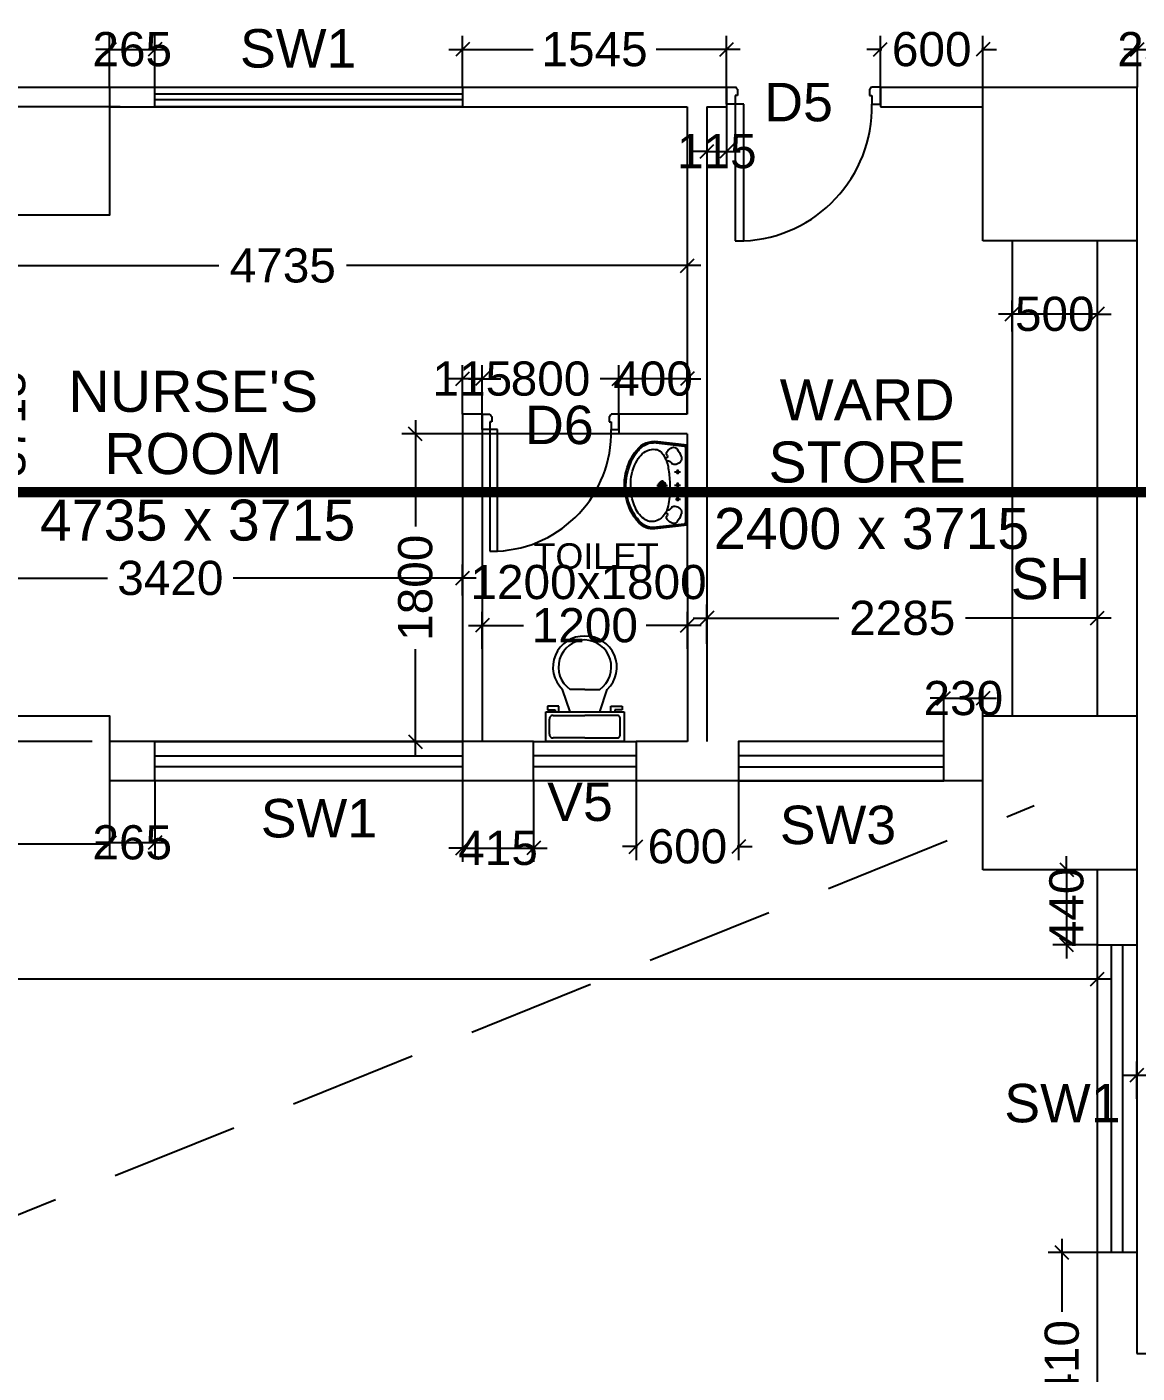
# Model space of a CAD drawing. Extents: x 7620542 to 7843793, y -6476226 to -6093835.
# Drawn here: x 7738926 to 7745423, y -6436884 to -6429007 of the extents above; entities that cross this region are included whole.
import ezdxf
from ezdxf.enums import TextEntityAlignment as Align

# ---------------------------------------------------------------- set-up
doc = ezdxf.new("R2010")
doc.units = 0
doc.header["$LTSCALE"] = 600
doc.header["$MEASUREMENT"] = 0
doc.header["$PDMODE"] = 35
doc.linetypes.add('DASHED', pattern=[0.75, 0.5, -0.25])
doc.linetypes.add('HIDDEN2', pattern=[0.1875, 0.125, -0.0625])
doc.layers.get('0').update_dxf_attribs({"linetype": 'CONTINUOUS'})
doc.layers.get('Defpoints').update_dxf_attribs({"linetype": 'CONTINUOUS'})
for name, color, linetype in [('DOOR', 32, 'CONTINUOUS'), ('Duct', 8, 'CONTINUOUS'), ('joinery', 7, 'CONTINUOUS'), ('LA-column', 3, 'CONTINUOUS'), ('Room Dim', 1, 'CONTINUOUS'), ('Sections', 10, 'CONTINUOUS'), ('Shleves', 7, 'CONTINUOUS'), ('TEXT', 6, 'CONTINUOUS'), ('Toi-Euip', 8, 'CONTINUOUS'), ('toi-fix', 46, 'CONTINUOUS'), ('Walls', 7, 'CONTINUOUS'), ('WIN', 151, 'CONTINUOUS'), ('Working Dim', 5, 'CONTINUOUS')]:
    doc.layers.add(name, color=color, linetype=linetype)
doc.styles.add('ari', font='arial.ttf')
doc.styles.add('ARIAL', font='arial.ttf')
doc.dimstyles.new('int. dim', dxfattribs={"dimtxt": 450, "dimasz": 80, "dimexe": 80, "dimexo": 0, "dimgap": 70, "dimtad": 0, "dimdec": 0, "dimzin": 12, "dimdsep": 46, "dimtxsty": 'ari', "dimblk": 'OBLIQUE', "dimcen": 2, "dimdle": 80, "dimclrd": 256, "dimclre": 256, "dimclrt": 6, "dimadec": 0, "dimazin": 0, "dimtfac": 1, "dimtdec": 0, "dimtix": 1, "dimtmove": 2, "dimatfit": 3, "dimfxl": 1, "dimtolj": 1, "dimtzin": 0, "dimlwd": -1, "dimlwe": -1, "dimarcsym": 0})

# ---------------------------------------------------------------- blocks, each defined once
blk = doc.blocks.new('1000')
at = {"layer": 'DOOR'}
for p, q in [((0, -100), (0, 0)), ((0, 0), (49.7, 0)), ((49.7, 0), (49.7, -2.2)), ((63.2, -49.5), (49.7, -49.5)), ((49.7, -49.5), (49.7, -100)), ((63.2, -13.5), (61, -13.5)), ((63.2, -13.5), (63.2, -49.5)), ((836.8, -13.5), (836.8, -49.5)), ((836.8, -13.5), (839, -13.5)), ((836.8, -49.5), (850.3, -49.5)), ((850.3, 0), (850.3, -2.2)), ((900, 0), (850.3, 0)), ((850.3, -49.5), (850.3, -100)), ((900, -100), (900, 0)), ((49.7, -100), (0, -100)), ((49.7, -100), (49.7, -900.6)), ((100.2, -100), (49.7, -100)), ((100.2, -900.6), (100.2, -100)), ((850.3, -100), (900, -100)), ((49.7, -900.6), (100.2, -900.6))]:
    blk.add_line(p, q, dxfattribs=at)
for centre, major_axis, start_param, end_param in [((49.7, -13.5), (-7.95, 7.95), 3.926991, 5.497787), ((850.3, -13.5), (7.95, 7.95), 0.785398, 2.356194)]:
    blk.add_ellipse(centre, major_axis=major_axis, ratio=1, start_param=start_param, end_param=end_param, dxfattribs=at)
at = {"layer": 'DOOR', "color": 145}
blk.add_ellipse((64.3, -115.3), major_axis=(-519.7, 589.8), ratio=1, start_param=2.464943, end_param=4.009476, dxfattribs=at)
blk = doc.blocks.new('_Oblique')
at = {"color": 0, "linetype": 'ByBlock', "lineweight": -2}
blk.add_line((-0.5, -0.5), (0.5, 0.5), dxfattribs=at)
blk = doc.blocks.new('*D2295')
at = {"layer": 'Defpoints', "color": 0, "transparency": 16777216}
for p in [(7741475.7, -6432232.3), (7738055.6, -6432334.3, 6.3), (7741475.7, -6432334.3, 6.3)]:
    blk.add_point(p, dxfattribs=at)
at = {"layer": 'Working Dim', "transparency": 16777216}
for p, q in [((7738055.6, -6432334.3), (7738055.6, -6432152.3)), ((7741475.7, -6432334.3), (7741475.7, -6432152.3)), ((7737975.6, -6432232.3), (7739397.4, -6432232.3)), ((7741555.7, -6432232.3), (7740133.9, -6432232.3))]:
    blk.add_line(p, q, dxfattribs=at)
at = {"layer": 'Working Dim', "transparency": 16777216, "xscale": 80, "yscale": 80, "zscale": 80, "rotation": 180}
blk.add_blockref('_Oblique', (7738055.6, -6432232.3), dxfattribs=at)
at = {"layer": 'Working Dim', "transparency": 16777216, "xscale": 80, "yscale": 80, "zscale": 80}
blk.add_blockref('_Oblique', (7741475.7, -6432232.3), dxfattribs=at)
at = {"layer": 'Working Dim', "color": 6, "transparency": 16777216, "insert": (7739765.7, -6432232.3), "char_height": 200, "attachment_point": 5, "style": 'ari'}
blk.add_mtext('\\A1;3420', dxfattribs=at)
blk = doc.blocks.new('*D2296')
at = {"layer": 'Defpoints', "color": 0, "transparency": 16777216}
for p in [(7738056.6, -6430135.8, 6.3), (7742791.2, -6430135.8, 6.3), (7742791.2, -6430403.7)]:
    blk.add_point(p, dxfattribs=at)
at = {"layer": 'Working Dim', "transparency": 16777216}
for p, q in [((7738056.6, -6430135.8), (7738056.6, -6430483.7)), ((7742791.2, -6430135.8), (7742791.2, -6430483.7)), ((7737976.6, -6430403.7), (7740050.5, -6430403.7)), ((7742871.2, -6430403.7), (7740797.3, -6430403.7))]:
    blk.add_line(p, q, dxfattribs=at)
at = {"layer": 'Working Dim', "transparency": 16777216, "xscale": 80, "yscale": 80, "zscale": 80, "rotation": 180}
blk.add_blockref('_Oblique', (7738056.6, -6430403.7), dxfattribs=at)
at = {"layer": 'Working Dim', "transparency": 16777216, "xscale": 80, "yscale": 80, "zscale": 80}
blk.add_blockref('_Oblique', (7742791.2, -6430403.7), dxfattribs=at)
at = {"layer": 'Working Dim', "color": 6, "transparency": 16777216, "insert": (7740423.9, -6430403.7), "char_height": 200, "attachment_point": 5, "style": 'ari'}
blk.add_mtext('\\A1;4735', dxfattribs=at)
blk = doc.blocks.new('*D2297')
at = {"layer": 'Defpoints', "color": 0, "transparency": 16777216}
for p in [(7738818.2, -6429473.6), (7739472.4, -6429473.6, 6.3), (7739308.9, -6433188.6, 6.3)]:
    blk.add_point(p, dxfattribs=at)
at = {"layer": 'Working Dim', "transparency": 16777216}
for p, q in [((7738818.2, -6429393.6), (7738818.2, -6430961.8)), ((7739472.4, -6429473.6), (7738738.2, -6429473.6)), ((7738818.2, -6433268.6), (7738818.2, -6431700.4)), ((7739308.9, -6433188.6), (7738738.2, -6433188.6))]:
    blk.add_line(p, q, dxfattribs=at)
at = {"layer": 'Working Dim', "transparency": 16777216, "xscale": 80, "yscale": 80, "zscale": 80}
for p, rotation in [((7738818.2, -6429473.6), 90), ((7738818.2, -6433188.6), 270)]:
    blk.add_blockref('_Oblique', p, dxfattribs=dict(at, rotation=rotation))
at = {"layer": 'Working Dim', "color": 6, "transparency": 16777216, "insert": (7738818.2, -6431331.1), "char_height": 200, "attachment_point": 5, "rotation": 90, "style": 'ari'}
blk.add_mtext('\\A1;3715', dxfattribs=at)
blk = doc.blocks.new('*D2298')
at = {"layer": 'Defpoints', "color": 0, "transparency": 16777216}
for p in [(7742791.8, -6432509), (7741591.3, -6432646.2, 6.3), (7742791.8, -6432646.2, 6.3)]:
    blk.add_point(p, dxfattribs=at)
at = {"layer": 'Working Dim', "transparency": 16777216}
for p, q in [((7741591.3, -6432646.2), (7741591.3, -6432429)), ((7742791.8, -6432646.2), (7742791.8, -6432429)), ((7741511.3, -6432509), (7741832.7, -6432509)), ((7742871.8, -6432509), (7742550.4, -6432509))]:
    blk.add_line(p, q, dxfattribs=at)
at = {"layer": 'Working Dim', "transparency": 16777216, "xscale": 80, "yscale": 80, "zscale": 80, "rotation": 180}
blk.add_blockref('_Oblique', (7741591.3, -6432509), dxfattribs=at)
at = {"layer": 'Working Dim', "transparency": 16777216, "xscale": 80, "yscale": 80, "zscale": 80}
blk.add_blockref('_Oblique', (7742791.8, -6432509), dxfattribs=at)
at = {"layer": 'Working Dim', "color": 6, "transparency": 16777216, "insert": (7742191.6, -6432509), "char_height": 200, "attachment_point": 5, "style": 'ari'}
blk.add_mtext('\\A1;1200', dxfattribs=at)
blk = doc.blocks.new('*D2299')
at = {"layer": 'Defpoints', "color": 0, "transparency": 16777216}
for p in [(7741200, -6431388.7), (7742390.7, -6431388.7, 6.3), (7741743.1, -6433188.8, 6.3)]:
    blk.add_point(p, dxfattribs=at)
at = {"layer": 'Working Dim', "transparency": 16777216}
for p, q in [((7741200, -6431308.7), (7741200, -6431929.8)), ((7742390.7, -6431388.7), (7741120, -6431388.7)), ((7741200, -6433268.8), (7741200, -6432647.6)), ((7741743.1, -6433188.8), (7741120, -6433188.8))]:
    blk.add_line(p, q, dxfattribs=at)
at = {"layer": 'Working Dim', "transparency": 16777216, "xscale": 80, "yscale": 80, "zscale": 80}
for p, rotation in [((7741200, -6431388.7), 90), ((7741200, -6433188.8), 270)]:
    blk.add_blockref('_Oblique', p, dxfattribs=dict(at, rotation=rotation))
at = {"layer": 'Working Dim', "color": 6, "transparency": 16777216, "insert": (7741200, -6432288.7), "char_height": 200, "attachment_point": 5, "rotation": 90, "style": 'ari'}
blk.add_mtext('\\A1;1800', dxfattribs=at)
blk = doc.blocks.new('*D2300')
at = {"layer": 'Defpoints', "color": 0, "transparency": 16777216}
for p in [(7745191.6, -6432466), (7742906.2, -6432616.5, 6.3), (7745191.6, -6432616.5, 3.4)]:
    blk.add_point(p, dxfattribs=at)
at = {"layer": 'Working Dim', "transparency": 16777216}
for p, q in [((7742906.2, -6432616.5), (7742906.2, -6432386)), ((7745191.6, -6432616.5), (7745191.6, -6432386)), ((7742826.2, -6432466), (7743677.8, -6432466)), ((7745271.6, -6432466), (7744420, -6432466))]:
    blk.add_line(p, q, dxfattribs=at)
at = {"layer": 'Working Dim', "transparency": 16777216, "xscale": 80, "yscale": 80, "zscale": 80, "rotation": 180}
blk.add_blockref('_Oblique', (7742906.2, -6432466), dxfattribs=at)
at = {"layer": 'Working Dim', "transparency": 16777216, "xscale": 80, "yscale": 80, "zscale": 80}
blk.add_blockref('_Oblique', (7745191.6, -6432466), dxfattribs=at)
at = {"layer": 'Working Dim', "color": 6, "transparency": 16777216, "insert": (7744048.9, -6432466), "char_height": 200, "attachment_point": 5, "style": 'ari'}
blk.add_mtext('\\A1;2285', dxfattribs=at)
blk = doc.blocks.new('*D2301')
at = {"layer": 'Defpoints', "color": 0, "transparency": 16777216}
for p in [(7751071.2, -6435141.2), (7745421.6, -6435278.7, 3.4), (7751071.2, -6435288.7, 6.4)]:
    blk.add_point(p, dxfattribs=at)
at = {"layer": 'Working Dim', "transparency": 16777216}
for p, q in [((7745421.6, -6435278.7), (7745421.6, -6435061.2)), ((7751071.2, -6435288.7), (7751071.2, -6435061.2)), ((7745341.6, -6435141.2), (7747878.1, -6435141.2)), ((7751151.2, -6435141.2), (7748614.7, -6435141.2))]:
    blk.add_line(p, q, dxfattribs=at)
at = {"layer": 'Working Dim', "transparency": 16777216, "xscale": 80, "yscale": 80, "zscale": 80, "rotation": 180}
blk.add_blockref('_Oblique', (7745421.6, -6435141.2), dxfattribs=at)
at = {"layer": 'Working Dim', "transparency": 16777216, "xscale": 80, "yscale": 80, "zscale": 80}
blk.add_blockref('_Oblique', (7751071.2, -6435141.2), dxfattribs=at)
at = {"layer": 'Working Dim', "color": 6, "transparency": 16777216, "insert": (7748246.4, -6435141.2), "char_height": 200, "attachment_point": 5, "style": 'ari'}
blk.add_mtext('\\A1;5650', dxfattribs=at)
blk = doc.blocks.new('*D2333')
at = {"layer": 'Defpoints', "color": 0, "transparency": 16777216}
for p in [(7745191.6, -6436178.7, 0), (7744983.7, -6437588.7), (7745191.6, -6437588.7, 0)]:
    blk.add_point(p, dxfattribs=at)
at = {"layer": 'Working Dim', "transparency": 16777216}
for p, q in [((7744983.7, -6436098.7), (7744983.7, -6436524.8)), ((7745191.6, -6436178.7), (7744903.7, -6436178.7)), ((7744983.7, -6437668.7), (7744983.7, -6437242.6)), ((7745191.6, -6437588.7), (7744903.7, -6437588.7))]:
    blk.add_line(p, q, dxfattribs=at)
at = {"layer": 'Working Dim', "transparency": 16777216, "xscale": 80, "yscale": 80, "zscale": 80}
for p, rotation in [((7744983.7, -6436178.7), 90), ((7744983.7, -6437588.7), 270)]:
    blk.add_blockref('_Oblique', p, dxfattribs=dict(at, rotation=rotation))
at = {"layer": 'Working Dim', "color": 6, "transparency": 16777216, "insert": (7744983.7, -6436883.7), "char_height": 200, "attachment_point": 5, "rotation": 90, "style": 'ari'}
blk.add_mtext('\\A1;1410', dxfattribs=at)
blk = doc.blocks.new('*D2352')
at = {"layer": 'Defpoints', "color": 0, "transparency": 16777216}
for p in [(7739675.3, -6429138.2), (7739410.1, -6429358.6, 17.2), (7739675.3, -6429358.6, 3.4)]:
    blk.add_point(p, dxfattribs=at)
at = {"layer": 'Working Dim', "transparency": 16777216}
for p, q in [((7739410.1, -6429358.6), (7739410.1, -6429058.2)), ((7739675.3, -6429358.6), (7739675.3, -6429058.2)), ((7739410.1, -6429138.2), (7739330.1, -6429138.2)), ((7739410.1, -6429138.2), (7739675.3, -6429138.2)), ((7739675.3, -6429138.2), (7739755.3, -6429138.2))]:
    blk.add_line(p, q, dxfattribs=at)
at = {"layer": 'Working Dim', "transparency": 16777216, "xscale": 80, "yscale": 80, "zscale": 80}
blk.add_blockref('_Oblique', (7739410.1, -6429138.2), dxfattribs=at)
at = {"layer": 'Working Dim', "transparency": 16777216, "xscale": 80, "yscale": 80, "zscale": 80, "rotation": 180}
blk.add_blockref('_Oblique', (7739675.3, -6429138.2), dxfattribs=at)
at = {"layer": 'Working Dim', "color": 6, "transparency": 16777216, "insert": (7739542.7, -6429138.2), "char_height": 200, "attachment_point": 5, "style": 'ari'}
blk.add_mtext('\\A1;265', dxfattribs=at)
blk = doc.blocks.new('*D2353')
at = {"layer": 'Defpoints', "color": 0, "transparency": 16777216}
for p in [(7743021.2, -6429138.2), (7741475.7, -6429358.6, 3.4), (7743021.2, -6429358.6, 3.4)]:
    blk.add_point(p, dxfattribs=at)
at = {"layer": 'Working Dim', "transparency": 16777216}
for p, q in [((7741475.7, -6429358.6), (7741475.7, -6429058.2)), ((7743021.2, -6429358.6), (7743021.2, -6429058.2)), ((7741395.7, -6429138.2), (7741888.5, -6429138.2)), ((7743101.2, -6429138.2), (7742608.4, -6429138.2))]:
    blk.add_line(p, q, dxfattribs=at)
at = {"layer": 'Working Dim', "transparency": 16777216, "xscale": 80, "yscale": 80, "zscale": 80, "rotation": 180}
blk.add_blockref('_Oblique', (7741475.7, -6429138.2), dxfattribs=at)
at = {"layer": 'Working Dim', "transparency": 16777216, "xscale": 80, "yscale": 80, "zscale": 80}
blk.add_blockref('_Oblique', (7743021.2, -6429138.2), dxfattribs=at)
at = {"layer": 'Working Dim', "color": 6, "transparency": 16777216, "insert": (7742248.4, -6429138.2), "char_height": 200, "attachment_point": 5, "style": 'ari'}
blk.add_mtext('\\A1;1545', dxfattribs=at)
blk = doc.blocks.new('*D2354')
at = {"layer": 'Defpoints', "color": 0, "transparency": 16777216}
for p in [(7744521.6, -6429138.2), (7743921.2, -6429358.6, 6.3), (7744521.6, -6429358.6, 10.3)]:
    blk.add_point(p, dxfattribs=at)
at = {"layer": 'Working Dim', "transparency": 16777216}
for p, q in [((7743921.2, -6429358.6), (7743921.2, -6429058.2)), ((7744521.6, -6429358.6), (7744521.6, -6429058.2)), ((7743921.2, -6429138.2), (7743841.2, -6429138.2)), ((7743921.2, -6429138.2), (7743930.3, -6429138.2)), ((7744521.6, -6429138.2), (7744512.6, -6429138.2)), ((7744521.6, -6429138.2), (7744601.6, -6429138.2))]:
    blk.add_line(p, q, dxfattribs=at)
at = {"layer": 'Working Dim', "transparency": 16777216, "xscale": 80, "yscale": 80, "zscale": 80}
blk.add_blockref('_Oblique', (7743921.2, -6429138.2), dxfattribs=at)
at = {"layer": 'Working Dim', "transparency": 16777216, "xscale": 80, "yscale": 80, "zscale": 80, "rotation": 180}
blk.add_blockref('_Oblique', (7744521.6, -6429138.2), dxfattribs=at)
at = {"layer": 'Working Dim', "color": 6, "transparency": 16777216, "insert": (7744221.4, -6429138.2), "char_height": 200, "attachment_point": 5, "style": 'ari'}
blk.add_mtext('\\A1;600', dxfattribs=at)
blk = doc.blocks.new('*D2355')
at = {"layer": 'Defpoints', "color": 0, "transparency": 16777216}
for p in [(7745655.1, -6429138.2), (7745425.1, -6429358.7, 3.4), (7745655.1, -6429358.7, 3.4)]:
    blk.add_point(p, dxfattribs=at)
at = {"layer": 'Working Dim', "transparency": 16777216}
for p, q in [((7745425.1, -6429358.7), (7745425.1, -6429058.2)), ((7745655.1, -6429358.7), (7745655.1, -6429058.2)), ((7745425.1, -6429138.2), (7745345.1, -6429138.2)), ((7745425.1, -6429138.2), (7745655.1, -6429138.2)), ((7745655.1, -6429138.2), (7745735.1, -6429138.2))]:
    blk.add_line(p, q, dxfattribs=at)
at = {"layer": 'Working Dim', "transparency": 16777216, "xscale": 80, "yscale": 80, "zscale": 80}
blk.add_blockref('_Oblique', (7745425.1, -6429138.2), dxfattribs=at)
at = {"layer": 'Working Dim', "transparency": 16777216, "xscale": 80, "yscale": 80, "zscale": 80, "rotation": 180}
blk.add_blockref('_Oblique', (7745655.1, -6429138.2), dxfattribs=at)
at = {"layer": 'Working Dim', "color": 6, "transparency": 16777216, "insert": (7745540.1, -6429138.2), "char_height": 200, "attachment_point": 5, "style": 'ari'}
blk.add_mtext('\\A1;230', dxfattribs=at)
blk = doc.blocks.new('*D2368')
at = {"layer": 'Defpoints', "color": 0, "transparency": 16777216}
for p in [(7739410, -6433418.8, 7.5), (7739675.7, -6433418.6, 7.5), (7739675.7, -6433779.4)]:
    blk.add_point(p, dxfattribs=at)
at = {"layer": 'Working Dim', "transparency": 16777216}
for p, q in [((7739410, -6433418.8), (7739410, -6433859.4)), ((7739675.7, -6433418.6), (7739675.7, -6433859.4)), ((7739410, -6433779.4), (7739330, -6433779.4)), ((7739410, -6433779.4), (7739675.7, -6433779.4)), ((7739675.7, -6433779.4), (7739755.7, -6433779.4))]:
    blk.add_line(p, q, dxfattribs=at)
at = {"layer": 'Working Dim', "transparency": 16777216, "xscale": 80, "yscale": 80, "zscale": 80}
blk.add_blockref('_Oblique', (7739410, -6433779.4), dxfattribs=at)
at = {"layer": 'Working Dim', "transparency": 16777216, "xscale": 80, "yscale": 80, "zscale": 80, "rotation": 180}
blk.add_blockref('_Oblique', (7739675.7, -6433779.4), dxfattribs=at)
at = {"layer": 'Working Dim', "color": 6, "transparency": 16777216, "insert": (7739542.8, -6433779.4), "char_height": 200, "attachment_point": 5, "style": 'ari'}
blk.add_mtext('\\A1;265', dxfattribs=at)
blk = doc.blocks.new('*D2369')
at = {"layer": 'Defpoints', "color": 0, "transparency": 16777216}
for p in [(7741475.7, -6433418.6), (7741891.9, -6433418.7), (7741891.9, -6433812)]:
    blk.add_point(p, dxfattribs=at)
at = {"layer": 'Working Dim', "transparency": 16777216}
for p, q in [((7741475.7, -6433418.6), (7741475.7, -6433892)), ((7741891.9, -6433418.7), (7741891.9, -6433892)), ((7741475.7, -6433812), (7741395.7, -6433812)), ((7741475.7, -6433812), (7741891.9, -6433812)), ((7741891.9, -6433812), (7741971.9, -6433812))]:
    blk.add_line(p, q, dxfattribs=at)
at = {"layer": 'Working Dim', "transparency": 16777216, "xscale": 80, "yscale": 80, "zscale": 80}
blk.add_blockref('_Oblique', (7741475.7, -6433812), dxfattribs=at)
at = {"layer": 'Working Dim', "transparency": 16777216, "xscale": 80, "yscale": 80, "zscale": 80, "rotation": 180}
blk.add_blockref('_Oblique', (7741891.9, -6433812), dxfattribs=at)
at = {"layer": 'Working Dim', "color": 6, "transparency": 16777216, "insert": (7741683.8, -6433812), "char_height": 200, "attachment_point": 5, "style": 'ari'}
blk.add_mtext('\\A1;415', dxfattribs=at)
blk = doc.blocks.new('*D2370')
at = {"layer": 'Defpoints', "color": 0, "transparency": 16777216}
for p in [(7742491.9, -6433418.7), (7743091.6, -6433418.7), (7743091.6, -6433802.8)]:
    blk.add_point(p, dxfattribs=at)
at = {"layer": 'Working Dim', "transparency": 16777216}
for p, q in [((7742491.9, -6433418.7), (7742491.9, -6433882.8)), ((7743091.6, -6433418.7), (7743091.6, -6433882.8)), ((7742491.9, -6433802.8), (7742411.9, -6433802.8)), ((7742491.9, -6433802.8), (7742500.6, -6433802.8)), ((7743091.6, -6433802.8), (7743082.9, -6433802.8)), ((7743091.6, -6433802.8), (7743171.6, -6433802.8))]:
    blk.add_line(p, q, dxfattribs=at)
at = {"layer": 'Working Dim', "transparency": 16777216, "xscale": 80, "yscale": 80, "zscale": 80}
blk.add_blockref('_Oblique', (7742491.9, -6433802.8), dxfattribs=at)
at = {"layer": 'Working Dim', "transparency": 16777216, "xscale": 80, "yscale": 80, "zscale": 80, "rotation": 180}
blk.add_blockref('_Oblique', (7743091.6, -6433802.8), dxfattribs=at)
at = {"layer": 'Working Dim', "color": 6, "transparency": 16777216, "insert": (7742791.8, -6433802.8), "char_height": 200, "attachment_point": 5, "style": 'ari'}
blk.add_mtext('\\A1;600', dxfattribs=at)
blk = doc.blocks.new('*D2371')
at = {"layer": 'Defpoints', "color": 0, "transparency": 16777216}
for p in [(7727973.1, -6434618.8), (7745191.6, -6434578), (7745191.6, -6434618.8)]:
    blk.add_point(p, dxfattribs=at)
at = {"layer": 'Working Dim', "transparency": 16777216}
for p, q in [((7727973.1, -6434618.8), (7727973.1, -6434498)), ((7745191.6, -6434618.8), (7745191.6, -6434498)), ((7727893.1, -6434578), (7736145.8, -6434578)), ((7745271.6, -6434578), (7737019, -6434578))]:
    blk.add_line(p, q, dxfattribs=at)
at = {"layer": 'Working Dim', "transparency": 16777216, "xscale": 80, "yscale": 80, "zscale": 80, "rotation": 180}
blk.add_blockref('_Oblique', (7727973.1, -6434578), dxfattribs=at)
at = {"layer": 'Working Dim', "transparency": 16777216, "xscale": 80, "yscale": 80, "zscale": 80}
blk.add_blockref('_Oblique', (7745191.6, -6434578), dxfattribs=at)
at = {"layer": 'Working Dim', "color": 6, "transparency": 16777216, "insert": (7736582.4, -6434578), "char_height": 200, "attachment_point": 5, "style": 'ari'}
blk.add_mtext('\\A1;17220', dxfattribs=at)
blk = doc.blocks.new('*D2373')
at = {"layer": 'Defpoints', "color": 0, "transparency": 16777216}
for p in [(7745191.6, -6433938.8), (7745010.9, -6434378.7), (7745191.6, -6434378.7)]:
    blk.add_point(p, dxfattribs=at)
at = {"layer": 'Working Dim', "transparency": 16777216}
for p, q in [((7745010.9, -6433938.8), (7745010.9, -6433858.8)), ((7745191.6, -6433938.8), (7744930.9, -6433938.8)), ((7745010.9, -6433938.8), (7745010.9, -6434378.7)), ((7745191.6, -6434378.7), (7744930.9, -6434378.7)), ((7745010.9, -6434378.7), (7745010.9, -6434458.7))]:
    blk.add_line(p, q, dxfattribs=at)
at = {"layer": 'Working Dim', "transparency": 16777216, "xscale": 80, "yscale": 80, "zscale": 80}
for p, rotation in [((7745010.9, -6433938.8), 270), ((7745010.9, -6434378.7), 90)]:
    blk.add_blockref('_Oblique', p, dxfattribs=dict(at, rotation=rotation))
at = {"layer": 'Working Dim', "color": 6, "transparency": 16777216, "insert": (7745010.9, -6434158.8), "char_height": 200, "attachment_point": 5, "rotation": 90, "style": 'ari'}
blk.add_mtext('\\A1;440', dxfattribs=at)
blk = doc.blocks.new('*D2378')
at = {"layer": 'Defpoints', "color": 0, "transparency": 16777216}
for p in [(7744691.7, -6430687.2), (7744691.7, -6430789, 6.5), (7745191.6, -6430789)]:
    blk.add_point(p, dxfattribs=at)
at = {"layer": 'Working Dim', "transparency": 16777216}
for p, q in [((7744691.7, -6430789), (7744691.7, -6430607.2)), ((7745191.6, -6430789), (7745191.6, -6430607.2)), ((7744691.7, -6430687.2), (7744611.7, -6430687.2)), ((7745191.6, -6430687.2), (7744691.7, -6430687.2)), ((7745191.6, -6430687.2), (7745271.6, -6430687.2))]:
    blk.add_line(p, q, dxfattribs=at)
at = {"layer": 'Working Dim', "transparency": 16777216, "xscale": 80, "yscale": 80, "zscale": 80}
blk.add_blockref('_Oblique', (7744691.7, -6430687.2), dxfattribs=at)
at = {"layer": 'Working Dim', "transparency": 16777216, "xscale": 80, "yscale": 80, "zscale": 80, "rotation": 180}
blk.add_blockref('_Oblique', (7745191.6, -6430687.2), dxfattribs=at)
at = {"layer": 'Working Dim', "color": 6, "transparency": 16777216, "insert": (7744941.7, -6430687.2), "char_height": 200, "attachment_point": 5, "style": 'ari'}
blk.add_mtext('\\A1;500', dxfattribs=at)
blk = doc.blocks.new('*D2416')
at = {"layer": 'Defpoints', "color": 0, "transparency": 16777216}
for p in [(7742390.7, -6431065.8), (7742390.7, -6431273.6), (7742791.2, -6431273.6)]:
    blk.add_point(p, dxfattribs=at)
at = {"layer": 'Working Dim', "transparency": 16777216}
for p, q in [((7742390.7, -6431273.6), (7742390.7, -6430985.8)), ((7742791.2, -6431273.6), (7742791.2, -6430985.8)), ((7742390.7, -6431065.8), (7742310.7, -6431065.8)), ((7742791.2, -6431065.8), (7742390.7, -6431065.8)), ((7742791.2, -6431065.8), (7742871.2, -6431065.8))]:
    blk.add_line(p, q, dxfattribs=at)
at = {"layer": 'Working Dim', "transparency": 16777216, "xscale": 80, "yscale": 80, "zscale": 80}
blk.add_blockref('_Oblique', (7742390.7, -6431065.8), dxfattribs=at)
at = {"layer": 'Working Dim', "transparency": 16777216, "xscale": 80, "yscale": 80, "zscale": 80, "rotation": 180}
blk.add_blockref('_Oblique', (7742791.2, -6431065.8), dxfattribs=at)
at = {"layer": 'Working Dim', "color": 6, "transparency": 16777216, "insert": (7742590.9, -6431065.8), "char_height": 200, "attachment_point": 5, "style": 'ari'}
blk.add_mtext('\\A1;400', dxfattribs=at)
blk = doc.blocks.new('*D2417')
at = {"layer": 'Defpoints', "color": 0, "transparency": 16777216}
for p in [(7741590.7, -6431065.8), (7741590.7, -6431273.6), (7742390.7, -6431273.6)]:
    blk.add_point(p, dxfattribs=at)
at = {"layer": 'Working Dim', "transparency": 16777216}
for p, q in [((7741590.7, -6431273.6), (7741590.7, -6430985.8)), ((7742390.7, -6431273.6), (7742390.7, -6430985.8)), ((7741510.7, -6431065.8), (7741699.9, -6431065.8)), ((7742470.7, -6431065.8), (7742281.4, -6431065.8))]:
    blk.add_line(p, q, dxfattribs=at)
at = {"layer": 'Working Dim', "transparency": 16777216, "xscale": 80, "yscale": 80, "zscale": 80, "rotation": 180}
blk.add_blockref('_Oblique', (7741590.7, -6431065.8), dxfattribs=at)
at = {"layer": 'Working Dim', "transparency": 16777216, "xscale": 80, "yscale": 80, "zscale": 80}
blk.add_blockref('_Oblique', (7742390.7, -6431065.8), dxfattribs=at)
at = {"layer": 'Working Dim', "color": 6, "transparency": 16777216, "insert": (7741990.7, -6431065.8), "char_height": 200, "attachment_point": 5, "style": 'ari'}
blk.add_mtext('\\A1;800', dxfattribs=at)
blk = doc.blocks.new('*D2418')
at = {"layer": 'Defpoints', "color": 0, "transparency": 16777216}
for p in [(7741475.7, -6431065.8), (7741475.7, -6431273.6), (7741590.7, -6431273.6)]:
    blk.add_point(p, dxfattribs=at)
at = {"layer": 'Working Dim', "transparency": 16777216}
for p, q in [((7741475.7, -6431273.6), (7741475.7, -6430985.8)), ((7741590.7, -6431273.6), (7741590.7, -6430985.8)), ((7741475.7, -6431065.8), (7741395.7, -6431065.8)), ((7741590.7, -6431065.8), (7741475.7, -6431065.8)), ((7741590.7, -6431065.8), (7741670.7, -6431065.8))]:
    blk.add_line(p, q, dxfattribs=at)
at = {"layer": 'Working Dim', "transparency": 16777216, "xscale": 80, "yscale": 80, "zscale": 80}
blk.add_blockref('_Oblique', (7741475.7, -6431065.8), dxfattribs=at)
at = {"layer": 'Working Dim', "transparency": 16777216, "xscale": 80, "yscale": 80, "zscale": 80, "rotation": 180}
blk.add_blockref('_Oblique', (7741590.7, -6431065.8), dxfattribs=at)
at = {"layer": 'Working Dim', "color": 6, "transparency": 16777216, "insert": (7741533.2, -6431065.8), "char_height": 200, "attachment_point": 5, "style": 'ari'}
blk.add_mtext('\\A1;115', dxfattribs=at)
blk = doc.blocks.new('A$C5FEC0201')
at = {"layer": 'Toi-Euip'}
for p, q in [((0, 473.4), (184.7, 494.1)), ((0, 465.4), (191.4, 486.9)), ((0, 473.4), (0, 20.9)), ((9.6, 458.3), (9.6, 40.4)), ((71.9, 322.5), (39.4, 322.5)), ((54.4, 310.5), (54.4, 336.7)), ((71.9, 247.8), (39.4, 247.8)), ((54.4, 235.7), (54.4, 261.9)), ((173.4, 246.3), (112, 246.3)), ((143.3, 276.5), (143.3, 216.2)), ((66.7, 168.5), (39.4, 168.5)), ((54.4, 156.4), (54.4, 182.7)), ((0, 28.9), (191.4, 7.5)), ((0, 20.9), (184.7, 0.2))]:
    blk.add_line(p, q, dxfattribs=at)
for centre, radius in [((54.4, 322.5), 6.43), ((54.4, 247.8), 6.43), ((143.3, 246.3), 21.6), ((143.3, 246.3), 15.5), ((143.3, 246.3), 10.9), ((54.4, 168.5), 6.43)]:
    blk.add_circle(centre, radius, dxfattribs=at)
for centre, radius, start, end in [((-14.6, 453.5), 24.7, 11.14513, 53.7785), ((76, 441.8), 20.7, 62.49081, 153.19095), ((67.6, 406.2), 56.9, 34.96691, 71.64959), ((194.8, 411.5), 83.2, 73.23918, 96.99591), ((198.4, 409.1), 78.1, 56.79114, 95.14021), ((197.4, 387.4), 106, 42.34, 78.55208), ((181.9, 366.5), 123.1, 31.84149, 61.21457), ((66.3, 262.6), 287, 13.68007, 43.11994), ((66.2, 397.4), 34, 151.91921, 201.35614), ((74.8, 413.3), 49.2, 215.0585, 257.19296), ((155, 371.1), 126.1, 140.59825, 160.41359), ((114.3, 360.7), 26.8, 118.27151, 163.61398), ((106.8, 377.5), 8.55, 353.15264, 127.30389), ((273.3, 323.1), 166.8, 149.59023, 175.97193), ((120.5, 410.1), 8.6, 136.04031, 216.10739), ((121.5, 408.7), 8.72, 204.51045, 300.32874), ((100.5, 427.5), 17.9, 320.46419, 39.5358), ((202.8, 375.4), 80.1, 113.69295, 156.38132), ((191.3, 356.4), 94.7, 75.58544, 102.65463), ((173.3, 329.2), 126, 27.7975, 70.69461), ((72.7, 260.2), 247.5, 0.51874, 31.0564), ((134.7, 300.9), 200.3, 16.98939, 40.68541), ((72.7, 395.9), 31.9, 253.96544, 299.92088), ((898.2, 212.6), 800.7, 171.22276, 177.52001), ((45.2, 246.8), 302.7, 336.19508, 21.84971), ((82.7, 251), 274.2, 347.13905, 16.85156), ((830.4, 250.4), 732.1, 180.24313, 185.54823), ((23.3, 242.5), 297.5, 335.41071, 3.84539), ((397.3, 201.4), 296.4, 184.2321, 193.82674), ((59.7, 235.8), 293.9, 316.38455, 351.02297), ((66.2, 94.9), 34, 158.64386, 208.08079), ((74.8, 79), 49.2, 102.80704, 144.9415), ((155, 121.1), 126.1, 199.58641, 219.40175), ((72.7, 96.3), 31.9, 60.07912, 106.03456), ((114.3, 131.5), 26.8, 196.38602, 241.72849), ((106.5, 113.4), 7.39, 228.29837, 348.68026), ((218.2, 145.9), 109.8, 188.02022, 245.02213), ((120.5, 82.1), 8.6, 143.89261, 223.95969), ((120.7, 84.3), 7.73, 75.15228, 157.93068), ((164.1, 170.3), 139.7, 301.86033, 338.31323), ((67.5, 229.2), 275.4, 316.21733, 337.66735), ((-16.1, 41), 25.7, 308.74871, 358.57964), ((76, 50.4), 20.7, 206.80905, 297.50919), ((67.6, 86), 56.9, 288.35041, 325.03309), ((100.5, 64.8), 17.9, 320.4642, 39.53581), ((199.8, 111.6), 70.9, 246.77794, 302.40806), ((197.9, 98.8), 99.5, 262.39424, 318.61688), ((196, 101.8), 94.4, 267.2238, 318.08952)]:
    blk.add_arc(centre, radius, start, end, dxfattribs=at)
blk = doc.blocks.new('A$C70ED7303')
at = {"layer": 'toi-fix', "color": 8}
for p, q in [((0, 0), (229, 0)), ((229, 0), (229, -174.4)), ((-229, 0), (0, 0)), ((-229, -174.4), (-229, 0)), ((-207.2, -43.6), (-207.2, -130.8)), ((0, -21.8), (-185.4, -21.8)), ((0, -21.8), (185.4, -21.8)), ((207.2, -43.6), (207.2, -130.8)), ((-185.4, -152.6), (0, -152.6)), ((185.4, -152.6), (0, -152.6)), ((229, -174.4), (-229, -174.4)), ((-218.1, -207.2), (-218.1, -185.4)), ((-218.1, -185.4), (-174.4, -185.4)), ((-152.6, -207.2), (-218.1, -207.2)), ((-174.4, -185.4), (-174.4, -174.4)), ((-152.6, -174.4), (-152.6, -207.2)), ((-87.2, -174.4), (-130.8, -305.3)), ((87.2, -174.4), (130.8, -305.3)), ((152.6, -174.4), (152.6, -207.2)), ((152.6, -207.2), (218.1, -207.2)), ((174.4, -185.4), (174.4, -174.4)), ((218.1, -185.4), (174.4, -185.4)), ((218.1, -207.2), (218.1, -185.4)), ((0, -305.3), (-87.2, -305.3)), ((0, -305.3), (87.2, -305.3))]:
    blk.add_line(p, q, dxfattribs=at)
for centre, major_axis, start_param, end_param in [((-188.1, -40.9), (13.6, -13.6), 2.214297, 4.068888), ((188.1, -40.9), (13.6, -13.6), 0.643501, 2.498091), ((-188.1, -133.6), (-13.6, -13.6), 5.35589, 7.21048), ((188.1, -133.6), (-13.6, -13.6), 0.643501, 2.498091), ((-6.6, -436.2), (-127.6, -127.6), 4.686239, 7.105146), ((4.7, -435.5), (-112.7, -112.7), 4.541602, 7.039318), ((6.6, -436.2), (55.8, -171.6), -0.351019, 2.067888), ((-4.7, -435.5), (-112.7, -112.7), 0.814663, 3.31238)]:
    blk.add_ellipse(centre, major_axis=major_axis, ratio=1, start_param=start_param, end_param=end_param, dxfattribs=at)
blk = doc.blocks.new('*D2421')
at = {"layer": 'Defpoints', "color": 0, "transparency": 16777216}
for p in [(7742906.2, -6429473.6), (7743021.2, -6429473.6), (7743021.2, -6429735.1)]:
    blk.add_point(p, dxfattribs=at)
at = {"layer": 'Working Dim', "transparency": 16777216}
for p, q in [((7742906.2, -6429473.6), (7742906.2, -6429815.1)), ((7743021.2, -6429473.6), (7743021.2, -6429815.1)), ((7742906.2, -6429735.1), (7742826.2, -6429735.1)), ((7742906.2, -6429735.1), (7743021.2, -6429735.1)), ((7743021.2, -6429735.1), (7743101.2, -6429735.1))]:
    blk.add_line(p, q, dxfattribs=at)
at = {"layer": 'Working Dim', "transparency": 16777216, "xscale": 80, "yscale": 80, "zscale": 80}
blk.add_blockref('_Oblique', (7742906.2, -6429735.1), dxfattribs=at)
at = {"layer": 'Working Dim', "transparency": 16777216, "xscale": 80, "yscale": 80, "zscale": 80, "rotation": 180}
blk.add_blockref('_Oblique', (7743021.2, -6429735.1), dxfattribs=at)
at = {"layer": 'Working Dim', "color": 6, "transparency": 16777216, "insert": (7742963.7, -6429735.1), "char_height": 200, "attachment_point": 5, "style": 'ari'}
blk.add_mtext('\\A1;115', dxfattribs=at)
blk = doc.blocks.new('*D2454')
at = {"layer": 'Defpoints', "color": 0, "transparency": 16777216}
for p in [(7744521.6, -6432935.3), (7744291.6, -6433188.9, -22.8), (7744521.6, -6433188.8, -22.8)]:
    blk.add_point(p, dxfattribs=at)
at = {"layer": 'Working Dim', "transparency": 16777216}
for p, q in [((7744291.6, -6433188.9), (7744291.6, -6432855.3)), ((7744521.6, -6433188.8), (7744521.6, -6432855.3)), ((7744291.6, -6432935.3), (7744211.6, -6432935.3)), ((7744291.6, -6432935.3), (7744521.6, -6432935.3)), ((7744521.6, -6432935.3), (7744601.6, -6432935.3))]:
    blk.add_line(p, q, dxfattribs=at)
at = {"layer": 'Working Dim', "transparency": 16777216, "xscale": 80, "yscale": 80, "zscale": 80}
blk.add_blockref('_Oblique', (7744291.6, -6432935.3), dxfattribs=at)
at = {"layer": 'Working Dim', "transparency": 16777216, "xscale": 80, "yscale": 80, "zscale": 80, "rotation": 180}
blk.add_blockref('_Oblique', (7744521.6, -6432935.3), dxfattribs=at)
at = {"layer": 'Working Dim', "color": 6, "transparency": 16777216, "insert": (7744406.6, -6432935.3), "char_height": 200, "attachment_point": 5, "style": 'ari'}
blk.add_mtext('\\A1;230', dxfattribs=at)

msp = doc.modelspace()

# ---------------------------------------------------------------- linework, layer by layer
at = {"layer": 'Duct', "color": 8, "linetype": 'HIDDEN2', "ltscale": 10}
msp.add_line((7727962.052, -6440348.653, -22.81), (7744821.826, -6433563.031, -22.81), dxfattribs=at)
msp.add_line((7727962.052, -6440348.653, -22.81), (7744821.826, -6433563.031, -22.81), dxfattribs=at)
at = {"layer": 'LA-column', "color": 2, "flags": 128}
for points, elevation in [([(7738659.969, -6430108.812), (7738659.969, -6429358.812), (7739409.969, -6429358.812), (7739409.969, -6430108.812)], -13.799), ([(7744521.647, -6430258.812), (7744521.647, -6429358.812), (7745421.647, -6429358.812), (7745421.647, -6430258.812)], -12.548), ([(7738659.969, -6433788.816), (7738659.969, -6433038.816), (7739409.969, -6433038.816), (7739409.969, -6433788.816)], -13.799), ([(7744521.647, -6433938.819), (7744521.647, -6433038.819), (7745421.647, -6433038.819), (7745421.647, -6433938.819)], -12.548)]:
    msp.add_lwpolyline(points, close=True, dxfattribs=dict(at, elevation=elevation))
at = {"layer": 'Sections', "linetype": 'DASHED', "lineweight": 0, "ltscale": 2, "const_width": 60, "elevation": -14.83, "flags": 128}
msp.add_lwpolyline([(7764050.867, -6431729.833), (7764598.735, -6430597.18), (7764598.735, -6431729.833), (7639175.207, -6431729.833), (7639175.207, -6430597.18), (7639723.075, -6431729.833)], dxfattribs=at)
at = {"layer": 'Shleves'}
msp.add_line((7744691.735, -6430258.812, -16.541), (7744691.735, -6433038.819, -16.541), dxfattribs=at)
at = {"layer": 'Walls'}
for p, q in [((7739411.148, -6429358.597, -22.81), (7743021.179, -6429358.597, -22.81)), ((7743021.179, -6429358.465, -22.81), (7743021.179, -6429473.597, -22.81)), ((7743921.184, -6429358.597, -22.81), (7743921.184, -6429473.597, -22.81)), ((7743921.184, -6429358.597, -22.81), (7744521.647, -6429358.597, -22.81)), ((7739411.148, -6429473.597, -22.81), (7742791.179, -6429473.597, -22.81)), ((7742791.179, -6429473.597, -22.81), (7742791.179, -6431273.663, -22.81)), ((7742906.179, -6429473.597, -22.81), (7743021.179, -6429473.597, -22.81)), ((7742906.179, -6429473.597, -22.81), (7742906.179, -6433188.597, -22.81)), ((7743921.184, -6429473.597, -22.81), (7744521.647, -6429473.597, -22.81)), ((7745191.649, -6433038.831, -22.81), (7745191.649, -6430258.812, -22.81)), ((7745421.649, -6430258.812, -22.81), (7745421.649, -6433038.831, -22.81)), ((7741590.681, -6431273.648, -22.81), (7741475.681, -6431273.647, -22.81)), ((7741475.681, -6431273.647, -22.81), (7741475.681, -6433188.735, -22.81)), ((7741590.681, -6431273.648, -22.81), (7741590.681, -6433188.723, -22.81)), ((7742390.681, -6431273.648, -22.81), (7742390.681, -6431388.658, -22.81)), ((7742791.179, -6431273.663, -22.81), (7742390.681, -6431273.658, -22.81)), ((7742791.179, -6431388.663, -22.81), (7742390.681, -6431388.658, -22.81)), ((7742791.179, -6431388.663, -22.81), (7742792.179, -6433188.597, -22.81)), ((7744521.647, -6433418.877, -22.81), (7739409.969, -6433418.79, -22.81)), ((7745191.649, -6440348.699, -22.81), (7745191.649, -6433938.819, -22.81)), ((7745421.649, -6433938.819, -22.81), (7745421.649, -6436768.699, -22.81)), ((7745421.649, -6436768.699, -22.81), (7751069.152, -6436768.699, -22.81))]:
    msp.add_line(p, q, dxfattribs=at)
at = {"layer": 'Walls', "linetype": 'Continuous'}
for p, q in [((7741475.681, -6433188.597, -22.81), (7739409.969, -6433188.597, -22.81)), ((7741891.93, -6433188.691, -22.81), (7741590.681, -6433188.723, -22.81)), ((7742792.179, -6433188.597, -22.81), (7742491.93, -6433188.628, -22.81))]:
    msp.add_line(p, q, dxfattribs=at)
at = {"layer": 'WIN', "linetype": 'Continuous', "elevation": -22.81}
for points in [[(7739675.272, -6429473.597), (7739675.272, -6429358.607), (7741475.681, -6429358.607), (7741475.681, -6429473.597)], [(7739675.272, -6429433.597), (7739675.272, -6429398.607), (7741475.681, -6429398.607), (7741475.681, -6429433.597)], [(7741475.681, -6433418.597), (7739675.681, -6433418.597), (7739675.681, -6433188.597), (7741475.681, -6433188.597)], [(7742491.93, -6433418.66), (7741891.93, -6433418.66), (7741891.93, -6433188.66), (7742491.93, -6433188.66)], [(7743091.647, -6433418.873), (7744291.647, -6433418.873), (7744291.647, -6433188.873), (7743091.647, -6433188.873)], [(7741475.681, -6433335.814), (7739675.681, -6433335.814), (7739675.681, -6433271.38), (7741475.681, -6433271.38)], [(7742491.93, -6433337.319), (7741891.93, -6433337.319), (7741891.93, -6433270.001), (7742491.93, -6433270.001)], [(7743091.647, -6433336.089), (7744291.647, -6433336.089), (7744291.647, -6433271.656), (7743091.647, -6433271.656)], [(7745191.648, -6436178.699), (7745191.648, -6434378.699), (7745421.649, -6434378.699), (7745421.649, -6436178.699)], [(7745191.648, -6436178.699), (7745191.648, -6434378.699), (7745421.649, -6434378.699), (7745421.649, -6436178.699)], [(7745274.432, -6436178.699), (7745274.432, -6434378.699), (7745338.865, -6434378.699), (7745338.865, -6436178.699)], [(7745274.432, -6436178.699), (7745274.432, -6434378.699), (7745338.865, -6434378.699), (7745338.865, -6436178.699)]]:
    msp.add_lwpolyline(points, close=True, dxfattribs=at)

# ---------------------------------------------------------------- block references
at = {"layer": 'DOOR', "linetype": 'Continuous', "rotation": 1.302004810533658e-05}
msp.add_blockref('1000', (7743021.184, -6429358.597, -22.81), dxfattribs=at)
at = {"layer": 'DOOR', "linetype": 'Continuous', "xscale": 0.8888888917863601, "yscale": 0.8888888917863601, "zscale": 0.8888888917863601, "rotation": 1.308674912879204e-05}
msp.add_blockref('1000', (7741590.681, -6431273.648, -22.81), dxfattribs=at)
at = {"layer": 'Toi-Euip', "xscale": -1.032431937754154, "yscale": 1.032431937754154, "zscale": 1.032431937754154}
msp.add_blockref('A$C5FEC0201', (7742791.345, -6431943.858, -22.81), dxfattribs=at)
at = {"layer": 'toi-fix', "linetype": 'Continuous', "rotation": 179.9999868732302}
msp.add_blockref('A$C70ED7303', (7742191.93, -6433188.66, -22.81), dxfattribs=at)

# ---------------------------------------------------------------- texts
at = {"layer": 'joinery', "style": 'ari'}
for s, p in [('SW1', (7740514.05, -6429244.753, -22.81)), ('D5', (7743442.456, -6429559.257, -22.81)), ('V5', (7742163.144, -6433653.235, -22.81)), ('SW1', (7740635.784, -6433749.448, -30.331)), ('SW3', (7743673.184, -6433788.561, -22.81)), ('SW1', (7744986.717, -6435416.558, -22.81))]:
    msp.add_text(s, height=225, dxfattribs=at).set_placement(p, align=Align.CENTER)
msp.add_text('D6', height=225, dxfattribs=at).set_placement((7741841.767, -6431448.186, -19.389))
at = {"layer": 'Room Dim', "style": 'ARIAL'}
for s, p in [('4735 x 3715', (7739925.589, -6431892.641, -22.81)), ('2400 x 3715', (7743869.456, -6431941.876, -22.81))]:
    msp.add_text(s, height=240, dxfattribs=at).set_placement(p, align=Align.MIDDLE_CENTER)
msp.add_text('1200x1800', height=200, dxfattribs=at).set_placement((7742213.292, -6432355.003, -22.81), align=Align.CENTER)
at = {"layer": 'Shleves', "color": 10, "style": 'ARIAL'}
msp.add_text('SH', height=240, dxfattribs=at).set_placement((7744683.867, -6432355.305, -26.803))
at = {"layer": 'TEXT', "color": 7, "style": 'ARIAL'}
for s, height, p in [("NURSE'S", 240, (7739900.003, -6431259.196, -22.81)), ('WARD', 240, (7743843.87, -6431308.431, -22.81)), ('ROOM', 240, (7739900.003, -6431623.464, -22.81)), ('STORE', 240, (7743843.87, -6431672.698, -22.81)), ('TOILET', 150, (7742258.145, -6432178.332, -22.81))]:
    msp.add_text(s, height=height, dxfattribs=at).set_placement(p, align=Align.CENTER)

# ---------------------------------------------------------------- dimensions: what is measured, and where the dimension line sits
at = {"layer": 'Working Dim'}
for base, p1, p2, override, picture, middle in [((7739675.272, -6429138.214, -22.81), (7739410.146, -6429358.597, -5.59), (7739675.272, -6429358.607, -19.389), {"dimtxt": 200}, '*D2352', (7739542.709, -6429138.214, -22.81)), ((7743021.179, -6429138.214, -22.81), (7741475.681, -6429358.597, -19.389), (7743021.179, -6429358.597, -19.389), {"dimtxt": 200}, '*D2353', (7742248.43, -6429138.214, -22.81)), ((7744521.647, -6429138.214, -22.81), (7743921.184, -6429358.597, -16.541), (7744521.647, -6429358.597, -12.548), {"dimtxt": 200}, '*D2354', (7744221.416, -6429138.214, -22.81)), ((7745655.148, -6429138.214, -22.81), (7745425.148, -6429358.699, -19.389), (7745655.148, -6429358.699, -19.389), {"dimtxt": 200}, '*D2355', (7745540.148, -6429138.214, -22.81)), ((7742791.179, -6430403.702, -22.81), (7738056.649, -6430135.806, -16.541), (7742791.179, -6430135.805, -16.541), {"dimtxt": 200}, '*D2296', (7740423.914, -6430403.702, -22.81)), ((7744691.735, -6430687.232, -22.81), (7745191.649, -6430789.02, -22.81), (7744691.735, -6430789.02, -16.347), {"dimtxt": 200, "dimarcsym": 1}, '*D2378', (7744941.692, -6430687.232, -22.81)), ((7741475.681, -6431065.815, -22.81), (7741590.681, -6431273.648, -22.81), (7741475.681, -6431273.647, -22.81), {"dimtxt": 200, "dimarcsym": 1}, '*D2418', (7741533.181, -6431065.815, -22.81)), ((7741590.681, -6431065.815, -22.81), (7742390.681, -6431273.646, -22.81), (7741590.681, -6431273.648, -22.81), {"dimtxt": 200, "dimarcsym": 1}, '*D2417', (7741990.681, -6431065.815, -22.81)), ((7742390.681, -6431065.815, -22.81), (7742791.179, -6431273.646, -22.81), (7742390.681, -6431273.646, -22.81), {"dimtxt": 200, "dimarcsym": 1}, '*D2416', (7742590.93, -6431065.815, -22.81)), ((7741475.681, -6432232.265, -22.81), (7738055.649, -6432334.289, -16.541), (7741475.681, -6432334.289, -16.541), {"dimtxt": 200}, '*D2295', (7739765.665, -6432232.265, -22.81)), ((7745191.649, -6432466.011, -22.81), (7742906.179, -6432616.452, -16.541), (7745191.649, -6432616.452, -19.389), {"dimtxt": 200}, '*D2300', (7744048.914, -6432466.011, -22.81)), ((7742791.802, -6432508.977, -22.81), (7741591.303, -6432646.192, -16.541), (7742791.802, -6432646.192, -16.541), {"dimtxt": 200}, '*D2298', (7742191.552, -6432508.977, -22.81)), ((7743091.647, -6433802.766, -22.81), (7742491.93, -6433418.66, -22.81), (7743091.647, -6433418.66, -22.81), {"dimtxt": 200, "dimarcsym": 1}, '*D2370', (7742791.788, -6433802.766, -22.81)), ((7751071.154, -6435141.24, -22.81), (7745421.649, -6435278.699, -19.389), (7751071.154, -6435288.711, -16.435), {"dimtxt": 200}, '*D2301', (7748246.401, -6435141.24, -22.81))]:
    dim = msp.add_linear_dim(base=base, p1=p1, p2=p2, dimstyle='int. dim', override=override, dxfattribs=at)
    dim.commit()
    dim.dimension.update_dxf_attribs({"geometry": picture, "text_midpoint": middle})
for base, p1, p2, override, picture, middle in [((7738818.15, -6429473.597, -22.81), (7739308.869, -6433188.597, -16.541), (7739472.392, -6429473.597, -16.541), {"dimtxt": 200}, '*D2297', (7738818.15, -6431331.097, -22.81)), ((7741200.046, -6431388.658, -22.81), (7741743.067, -6433188.771, -16.541), (7742390.681, -6431388.658, -16.541), {"dimtxt": 200}, '*D2299', (7741200.046, -6432288.715, -22.81)), ((7745010.93, -6434378.699, -22.81), (7745191.649, -6433938.819, -22.81), (7745191.649, -6434378.699, -22.81), {"dimtxt": 200, "dimarcsym": 1}, '*D2373', (7745010.93, -6434158.759, -22.81)), ((7744983.665, -6437588.699, -22.81), (7745191.648, -6436178.699, -22.85), (7745191.648, -6437588.699, -22.85), {"dimtxt": 200}, '*D2333', (7744983.665, -6436883.699, -22.81))]:
    dim = msp.add_linear_dim(base=base, p1=p1, p2=p2, angle=90, dimstyle='int. dim', override=override, dxfattribs=at)
    dim.commit()
    dim.dimension.update_dxf_attribs({"geometry": picture, "text_midpoint": middle})
at = {"layer": 'Working Dim', "color": 7}
for base, p1, p2, picture, middle in [((7743021.179, -6429735.119, -22.81), (7742906.179, -6429473.597, -22.81), (7743021.179, -6429473.597, -22.81), '*D2421', (7742963.679, -6429735.119, -22.81)), ((7744521.647, -6432935.258), (7744291.647, -6433188.873, -22.81), (7744521.647, -6433188.806, -22.81), '*D2454', (7744406.647, -6432935.258))]:
    dim = msp.add_linear_dim(base=base, p1=p1, p2=p2, dimstyle='int. dim', override={"dimtxt": 200, "dimarcsym": 1}, dxfattribs=at)
    dim.commit()
    dim.dimension.update_dxf_attribs({"geometry": picture, "text_midpoint": middle})
at = {"layer": 'Working Dim'}
for base, p1, p2, text, picture, middle in [((7739675.681, -6433779.407, -30.331), (7739409.969, -6433418.79, -22.81), (7739675.681, -6433418.597, -22.81), '265', '*D2368', (7739542.825, -6433779.407, -30.331)), ((7741891.93, -6433811.998, -22.81), (7741475.681, -6433418.597, -22.81), (7741891.93, -6433418.66, -22.81), '415', '*D2369', (7741683.805, -6433811.998, -22.81)), ((7745191.649, -6434578.023, -22.81), (7727973.146, -6434618.77, -22.81), (7745191.649, -6434618.77, -22.81), '17220', '*D2371', (7736582.397, -6434578.023, -22.81))]:
    dim = msp.add_linear_dim(base=base, p1=p1, p2=p2, text=text, dimstyle='int. dim', override={"dimtxt": 200, "dimarcsym": 1}, dxfattribs=at)
    dim.commit()
    dim.dimension.update_dxf_attribs({"geometry": picture, "text_midpoint": middle})

doc.saveas('drawing.dxf')
